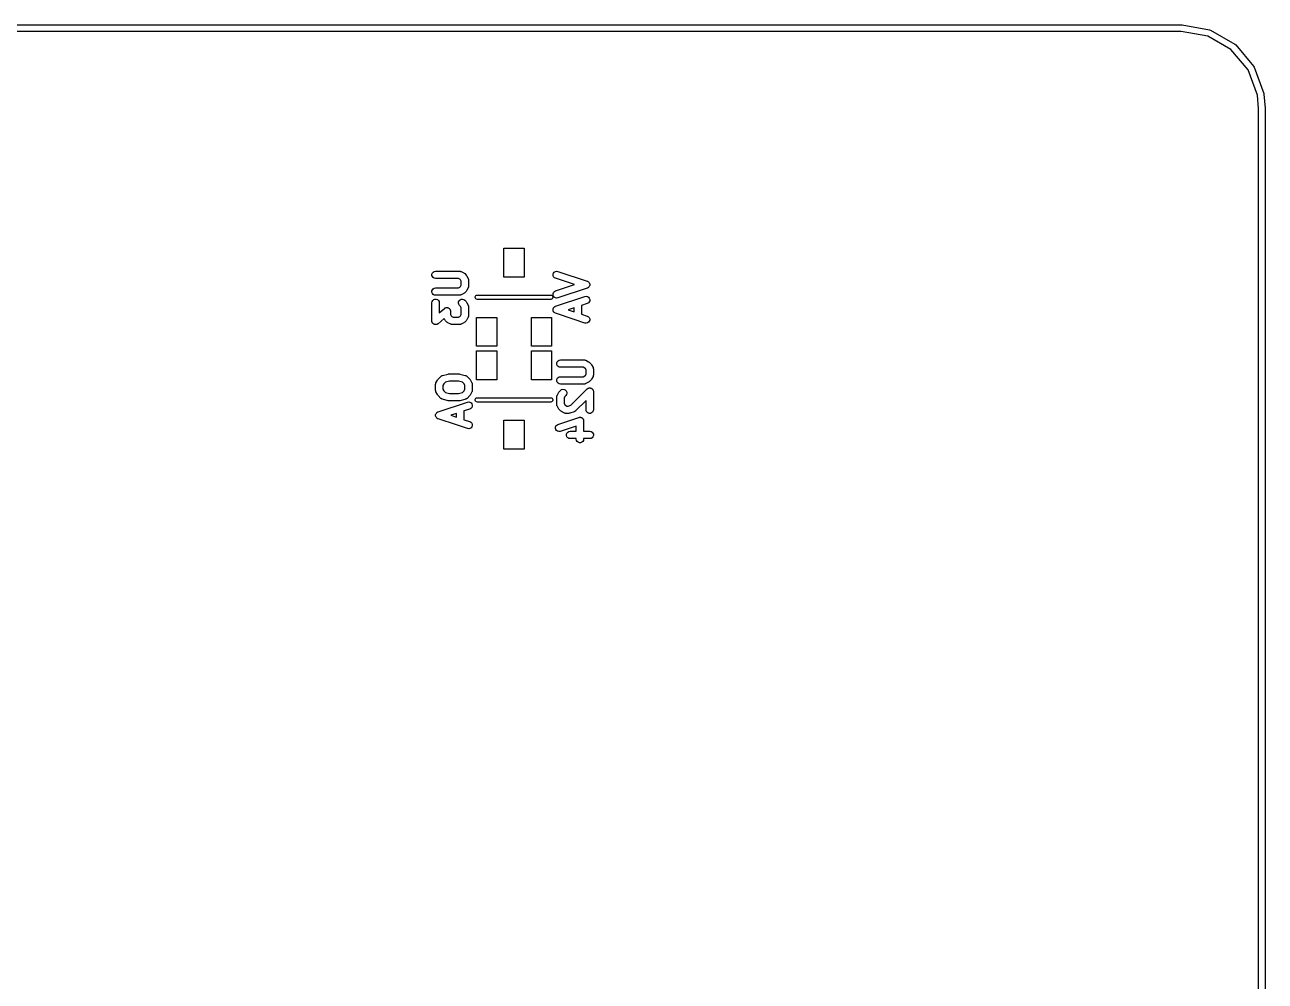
# Model space of a CAD drawing. Extents: x 51 to 137, y -158 to -25.
# Drawn here: x 93.6 to 136.51, y -58.38 to -25.29 of the extents above; entities that cross this region are included whole.
import ezdxf

# ---------------------------------------------------------------- set-up
doc = ezdxf.new("R2010")
doc.units = 0
doc.header["$MEASUREMENT"] = 0
doc.layers.add('BLACK', color=7, linetype='CONTINUOUS')

msp = doc.modelspace()

# ---------------------------------------------------------------- linework, layer by layer
at = {"layer": 'Black'}
for p, q in [((53.5813, -25.2857), (133.619, -25.2857)), ((133.619, -25.2857), (133.629, -25.2874)), ((133.629, -25.2874), (133.639, -25.2874)), ((133.639, -25.2874), (134.59, -25.4552)), ((133.609, -25.5143), (53.5863, -25.5143)), ((134.531, -25.6768), (133.609, -25.5143)), ((135.332, -26.1396), (134.531, -25.6768)), ((134.59, -25.4552), (134.59, -25.4552)), ((134.59, -25.4552), (134.628, -25.4687)), ((134.628, -25.4687), (135.464, -25.9517)), ((135.927, -26.8487), (135.332, -26.1396)), ((135.464, -25.9517), (135.495, -25.9772)), ((135.495, -25.9772), (136.115, -26.7172)), ((136.246, -27.7233), (135.927, -26.8487)), ((136.115, -26.7172), (136.135, -26.7516)), ((136.135, -26.7516), (136.466, -27.6592)), ((136.286, -28.1863), (136.246, -27.7233)), ((136.466, -27.6592), (136.468, -27.6739)), ((136.468, -27.6739), (136.472, -27.6884)), ((136.472, -27.6884), (136.514, -28.1713)), ((136.286, -119.911), (136.286, -28.1863)), ((136.514, -28.1713), (136.514, -28.1763)), ((136.514, -28.1763), (136.515, -28.1813)), ((136.515, -28.1813), (136.515, -119.921)), ((110.177, -34.0131), (110.177, -33.0123)), ((110.177, -33.0123), (110.879, -33.0123)), ((110.879, -33.0123), (110.879, -34.0131)), ((107.688, -33.9155), (107.703, -33.874)), ((107.703, -33.874), (107.731, -33.8402)), ((107.731, -33.8402), (107.769, -33.8182)), ((107.769, -33.8182), (107.813, -33.8105)), ((107.813, -33.8105), (108.635, -33.8105)), ((108.635, -33.8105), (108.642, -33.8118)), ((108.642, -33.8118), (108.65, -33.8113)), ((108.65, -33.8113), (108.664, -33.8156)), ((108.664, -33.8156), (108.679, -33.8182)), ((108.679, -33.8182), (108.685, -33.8218)), ((108.685, -33.8218), (108.692, -33.8239)), ((108.692, -33.8239), (108.789, -33.8723)), ((108.789, -33.8723), (108.805, -33.8844)), ((108.805, -33.8844), (108.822, -33.8961)), ((108.822, -33.8961), (108.87, -33.9445)), ((111.878, -33.9189), (111.892, -33.877)), ((111.892, -33.877), (111.919, -33.8425)), ((111.919, -33.8425), (111.957, -33.8194)), ((111.957, -33.8194), (112, -33.8106)), ((112, -33.8106), (112.044, -33.817)), ((112.044, -33.817), (113.06, -34.1557)), ((107.688, -33.9596), (107.688, -33.9155)), ((107.703, -34.001), (107.688, -33.9596)), ((107.731, -34.0348), (107.703, -34.001)), ((107.769, -34.0568), (107.731, -34.0348)), ((107.813, -34.0645), (107.769, -34.0568)), ((108.605, -34.0645), (107.813, -34.0645)), ((108.657, -34.0903), (108.605, -34.0645)), ((108.676, -34.1095), (108.657, -34.0903)), ((108.702, -34.161), (108.676, -34.1095)), ((108.676, -34.3461), (108.702, -34.2946)), ((108.702, -34.2946), (108.702, -34.161)), ((108.87, -33.9445), (108.882, -33.9611)), ((108.882, -33.9611), (108.894, -33.9775)), ((108.894, -33.9775), (108.942, -34.0742)), ((108.942, -34.0742), (108.944, -34.0812)), ((108.944, -34.0812), (108.948, -34.0876)), ((108.948, -34.0876), (108.951, -34.1022)), ((108.951, -34.1022), (108.955, -34.1165)), ((108.955, -34.1165), (108.954, -34.1238)), ((108.954, -34.1238), (108.956, -34.131)), ((108.956, -34.3246), (108.954, -34.3318)), ((108.956, -34.131), (108.956, -34.3246)), ((110.879, -34.0131), (110.177, -34.0131)), ((111.879, -33.963), (111.878, -33.9189)), ((111.895, -34.004), (111.879, -33.963)), ((111.925, -34.037), (111.895, -34.004)), ((111.963, -34.058), (111.925, -34.037)), ((112.618, -34.2762), (111.963, -34.058)), ((111.963, -34.4944), (112.618, -34.2762)), ((113.06, -34.1557), (113.063, -34.1574)), ((113.063, -34.1574), (113.066, -34.1581)), ((113.066, -34.1581), (113.082, -34.1678)), ((113.082, -34.1678), (113.099, -34.1767)), ((113.099, -34.1767), (113.101, -34.1793)), ((113.101, -34.1793), (113.104, -34.1811)), ((113.104, -34.1811), (113.115, -34.1957)), ((113.115, -34.1957), (113.128, -34.2097)), ((113.128, -34.2097), (113.129, -34.213)), ((113.129, -34.213), (113.131, -34.2157)), ((113.131, -34.2157), (113.137, -34.2334)), ((113.137, -34.319), (113.131, -34.3366)), ((113.137, -34.2334), (113.144, -34.2507)), ((113.144, -34.3016), (113.137, -34.319)), ((113.144, -34.2507), (113.144, -34.2542)), ((113.144, -34.2542), (113.145, -34.2575)), ((113.145, -34.2948), (113.144, -34.2981)), ((113.144, -34.2981), (113.144, -34.3016)), ((113.145, -34.2575), (113.145, -34.2762)), ((113.145, -34.2762), (113.145, -34.2948)), ((107.688, -34.496), (107.703, -34.4546)), ((107.688, -34.5401), (107.688, -34.496)), ((107.703, -34.5816), (107.688, -34.5401)), ((107.703, -34.4546), (107.731, -34.4208)), ((107.731, -34.6154), (107.703, -34.5816)), ((107.731, -34.4208), (107.769, -34.3987)), ((107.769, -34.6374), (107.731, -34.6154)), ((107.769, -34.3987), (107.813, -34.3911)), ((107.813, -34.6451), (107.769, -34.6374)), ((107.813, -34.3911), (108.605, -34.3911)), ((108.635, -34.6451), (107.813, -34.6451)), ((108.605, -34.3911), (108.657, -34.3653)), ((108.642, -34.6438), (108.635, -34.6451)), ((108.65, -34.6442), (108.642, -34.6438)), ((108.664, -34.64), (108.65, -34.6442)), ((108.657, -34.3653), (108.676, -34.3461)), ((108.679, -34.6374), (108.664, -34.64)), ((108.685, -34.6338), (108.679, -34.6374)), ((108.692, -34.6317), (108.685, -34.6338)), ((108.789, -34.5833), (108.692, -34.6317)), ((108.805, -34.5712), (108.789, -34.5833)), ((108.822, -34.5595), (108.805, -34.5712)), ((108.87, -34.5111), (108.822, -34.5595)), ((108.882, -34.4944), (108.87, -34.5111)), ((108.894, -34.4781), (108.882, -34.4944)), ((108.942, -34.3813), (108.894, -34.4781)), ((108.944, -34.3743), (108.942, -34.3813)), ((108.948, -34.368), (108.944, -34.3743)), ((108.951, -34.3533), (108.948, -34.368)), ((108.955, -34.3391), (108.951, -34.3533)), ((108.954, -34.3318), (108.955, -34.3391)), ((109.184, -34.6986), (109.193, -34.6741)), ((109.184, -34.7246), (109.184, -34.6986)), ((109.193, -34.7491), (109.184, -34.7246)), ((109.193, -34.6741), (109.21, -34.6541)), ((109.21, -34.7691), (109.193, -34.7491)), ((109.21, -34.6541), (109.232, -34.6411)), ((109.232, -34.6411), (109.258, -34.6366)), ((109.258, -34.6366), (111.798, -34.6366)), ((111.798, -34.6366), (111.824, -34.6411)), ((111.824, -34.6411), (111.846, -34.6541)), ((111.846, -34.6541), (111.863, -34.6741)), ((111.863, -34.7491), (111.846, -34.7691)), ((111.863, -34.6741), (111.872, -34.6986)), ((111.872, -34.7246), (111.863, -34.7491)), ((111.872, -34.6986), (111.872, -34.7246)), ((111.878, -34.6335), (111.879, -34.5894)), ((111.892, -34.6753), (111.878, -34.6335)), ((111.879, -34.5894), (111.895, -34.5484)), ((111.919, -34.7099), (111.892, -34.6753)), ((111.895, -34.5484), (111.925, -34.5154)), ((111.957, -34.7329), (111.919, -34.7099)), ((111.925, -34.5154), (111.963, -34.4944)), ((112, -34.7418), (111.957, -34.7329)), ((111.963, -35.0265), (112.979, -34.6879)), ((112.044, -34.7353), (112, -34.7418)), ((113.06, -34.3967), (112.044, -34.7353)), ((112.979, -34.6879), (113.023, -34.6814)), ((113.023, -34.6814), (113.066, -34.6903)), ((113.063, -34.395), (113.06, -34.3967)), ((113.066, -34.3943), (113.063, -34.395)), ((113.082, -34.3845), (113.066, -34.3943)), ((113.066, -34.6903), (113.104, -34.7133)), ((113.099, -34.3757), (113.082, -34.3845)), ((113.101, -34.373), (113.099, -34.3757)), ((113.104, -34.3712), (113.101, -34.373)), ((113.115, -34.3566), (113.104, -34.3712)), ((113.104, -34.7133), (113.131, -34.7479)), ((113.128, -34.3427), (113.115, -34.3566)), ((113.129, -34.3394), (113.128, -34.3427)), ((113.131, -34.3366), (113.129, -34.3394)), ((113.131, -34.7479), (113.145, -34.7897)), ((107.686, -34.9051), (107.693, -34.8617)), ((107.686, -35.5341), (107.686, -34.9051)), ((107.693, -34.8617), (107.715, -34.8235)), ((107.715, -34.8235), (107.749, -34.7951)), ((107.749, -34.7951), (107.791, -34.7801)), ((107.791, -34.7801), (107.835, -34.7801)), ((107.835, -34.7801), (107.876, -34.7951)), ((107.876, -34.7951), (107.91, -34.8235)), ((107.91, -34.8235), (107.932, -34.8617)), ((107.932, -34.8617), (107.94, -34.9051)), ((107.94, -34.9051), (107.94, -35.2542)), ((107.94, -35.2542), (108.116, -35.0998)), ((108.116, -35.0998), (108.127, -35.0934)), ((108.127, -35.0934), (108.136, -35.0854)), ((108.136, -35.0854), (108.145, -35.0821)), ((108.145, -35.0821), (108.154, -35.077)), ((108.154, -35.077), (108.166, -35.0746)), ((108.166, -35.0746), (108.178, -35.0703)), ((108.178, -35.0703), (108.187, -35.0703)), ((108.187, -35.0703), (108.197, -35.0684)), ((108.197, -35.0684), (108.209, -35.0703)), ((108.209, -35.0703), (108.222, -35.0703)), ((108.222, -35.0703), (108.231, -35.0737)), ((108.231, -35.0737), (108.241, -35.0752)), ((108.241, -35.0752), (108.251, -35.0812)), ((108.251, -35.0812), (108.263, -35.0854)), ((108.263, -35.0854), (108.271, -35.0917)), ((108.271, -35.0917), (108.279, -35.0965)), ((108.279, -35.0965), (108.287, -35.1058)), ((108.287, -35.1058), (108.297, -35.1138)), ((108.297, -35.1138), (108.302, -35.1223)), ((108.302, -35.1223), (108.308, -35.1296)), ((108.308, -35.1296), (108.313, -35.1412)), ((108.313, -35.1412), (108.319, -35.152)), ((108.319, -35.152), (108.321, -35.1616)), ((108.321, -35.1616), (108.324, -35.1708)), ((108.324, -35.1708), (108.325, -35.1832)), ((108.325, -35.1832), (108.327, -35.1954)), ((108.605, -34.9162), (108.609, -34.8723)), ((108.617, -34.9588), (108.605, -34.9162)), ((108.609, -34.8723), (108.628, -34.8323)), ((108.642, -34.9949), (108.617, -34.9588)), ((108.628, -34.8323), (108.659, -34.8011)), ((108.676, -35.0287), (108.642, -34.9949)), ((108.659, -34.8011), (108.699, -34.7825)), ((108.702, -35.0802), (108.676, -35.0287)), ((108.699, -34.7825), (108.743, -34.7786)), ((108.702, -35.3106), (108.702, -35.0802)), ((108.743, -34.7786), (108.786, -34.79)), ((108.786, -34.79), (108.822, -34.8153)), ((108.822, -34.8153), (108.87, -34.8637)), ((108.87, -34.8637), (108.882, -34.8804)), ((108.882, -34.8804), (108.894, -34.8967)), ((108.894, -34.8967), (108.942, -34.9935)), ((108.942, -34.9935), (108.944, -35.0005)), ((108.944, -35.0005), (108.948, -35.0068)), ((108.948, -35.0068), (108.951, -35.0215)), ((108.951, -35.0215), (108.955, -35.0357)), ((108.955, -35.0357), (108.954, -35.0431)), ((108.954, -35.0431), (108.956, -35.0503)), ((108.956, -35.0503), (108.956, -35.3406)), ((109.232, -34.7821), (109.21, -34.7691)), ((109.258, -34.7866), (109.232, -34.7821)), ((111.798, -34.7866), (109.258, -34.7866)), ((111.824, -34.7821), (111.798, -34.7866)), ((111.846, -34.7691), (111.824, -34.7821)), ((111.878, -35.1284), (111.879, -35.1251)), ((111.879, -35.147), (111.878, -35.1284)), ((111.878, -35.1657), (111.879, -35.147)), ((111.879, -35.169), (111.878, -35.1657)), ((111.879, -35.1216), (111.886, -35.1042)), ((111.879, -35.1251), (111.879, -35.1216)), ((111.879, -35.1725), (111.879, -35.169)), ((111.886, -35.1898), (111.879, -35.1725)), ((111.886, -35.1042), (111.892, -35.0866)), ((111.892, -35.2075), (111.886, -35.1898)), ((111.892, -35.0866), (111.894, -35.0838)), ((111.894, -35.0838), (111.895, -35.0805)), ((111.895, -35.0805), (111.908, -35.0666)), ((111.908, -35.0666), (111.919, -35.052)), ((111.919, -35.052), (111.922, -35.0502)), ((111.922, -35.0502), (111.925, -35.0475)), ((111.925, -35.0475), (111.941, -35.0387)), ((111.941, -35.0387), (111.957, -35.0289)), ((111.957, -35.0289), (111.96, -35.0282)), ((111.96, -35.0282), (111.963, -35.0265)), ((112.602, -35.0813), (112.405, -35.147)), ((112.405, -35.147), (112.602, -35.2127)), ((112.602, -35.2127), (112.602, -35.0813)), ((113.06, -34.9288), (112.856, -34.9967)), ((112.856, -34.9967), (112.856, -35.2974)), ((113.099, -34.9078), (113.06, -34.9288)), ((113.128, -34.8748), (113.099, -34.9078)), ((113.144, -34.8338), (113.128, -34.8748)), ((113.145, -34.7897), (113.144, -34.8338)), ((107.688, -35.5463), (107.686, -35.5341)), ((107.688, -35.5587), (107.688, -35.5463)), ((107.692, -35.5679), (107.688, -35.5587)), ((107.693, -35.5775), (107.692, -35.5679)), ((107.699, -35.5883), (107.693, -35.5775)), ((107.704, -35.5998), (107.699, -35.5883)), ((107.71, -35.6072), (107.704, -35.5998)), ((107.715, -35.6157), (107.71, -35.6072)), ((107.725, -35.6237), (107.715, -35.6157)), ((108.109, -35.4434), (107.896, -35.6297)), ((108.134, -35.4941), (108.109, -35.4434)), ((108.147, -35.5104), (108.134, -35.4941)), ((108.158, -35.5271), (108.147, -35.5104)), ((108.207, -35.5755), (108.158, -35.5271)), ((108.223, -35.5872), (108.207, -35.5755)), ((108.24, -35.5993), (108.223, -35.5872)), ((108.336, -35.6477), (108.24, -35.5993)), ((108.327, -35.1954), (108.327, -35.3106)), ((108.327, -35.3106), (108.352, -35.3621)), ((108.352, -35.3621), (108.372, -35.3813)), ((108.372, -35.3813), (108.423, -35.4071)), ((108.423, -35.4071), (108.605, -35.4071)), ((108.605, -35.4071), (108.657, -35.3813)), ((108.657, -35.3813), (108.676, -35.3621)), ((108.676, -35.3621), (108.702, -35.3106)), ((108.789, -35.5993), (108.692, -35.6477)), ((108.805, -35.5872), (108.789, -35.5993)), ((108.822, -35.5755), (108.805, -35.5872)), ((108.87, -35.5271), (108.822, -35.5755)), ((108.882, -35.5104), (108.87, -35.5271)), ((108.894, -35.4941), (108.882, -35.5104)), ((108.942, -35.3973), (108.894, -35.4941)), ((108.944, -35.3903), (108.942, -35.3973)), ((108.948, -35.384), (108.944, -35.3903)), ((108.951, -35.3693), (108.948, -35.384)), ((108.955, -35.3551), (108.951, -35.3693)), ((108.956, -35.3406), (108.954, -35.3478)), ((108.954, -35.3478), (108.955, -35.3551)), ((109.228, -36.4109), (109.228, -35.4101)), ((109.228, -35.4101), (109.929, -35.4101)), ((109.929, -35.4101), (109.929, -36.4109)), ((111.127, -36.4109), (111.127, -35.4101)), ((111.127, -35.4101), (111.828, -35.4101)), ((111.828, -35.4101), (111.828, -36.4109)), ((111.894, -35.2102), (111.892, -35.2075)), ((111.895, -35.2135), (111.894, -35.2102)), ((111.908, -35.2275), (111.895, -35.2135)), ((111.919, -35.2421), (111.908, -35.2275)), ((111.922, -35.2439), (111.919, -35.2421)), ((111.925, -35.2465), (111.922, -35.2439)), ((111.941, -35.2554), (111.925, -35.2465)), ((111.957, -35.2651), (111.941, -35.2554)), ((111.96, -35.2658), (111.957, -35.2651)), ((111.963, -35.2675), (111.96, -35.2658)), ((112.602, -35.4805), (111.963, -35.2675)), ((112.979, -35.6062), (112.602, -35.4805)), ((112.856, -35.2974), (113.06, -35.3652)), ((113.023, -35.6126), (112.979, -35.6062)), ((113.066, -35.6038), (113.023, -35.6126)), ((113.06, -35.3652), (113.099, -35.3862)), ((113.104, -35.5807), (113.066, -35.6038)), ((113.099, -35.3862), (113.128, -35.4192)), ((113.131, -35.5462), (113.104, -35.5807)), ((113.128, -35.4192), (113.144, -35.4602)), ((113.145, -35.5043), (113.131, -35.5462)), ((113.144, -35.4602), (113.145, -35.5043)), ((107.733, -35.633), (107.725, -35.6237)), ((107.742, -35.6378), (107.733, -35.633)), ((107.749, -35.6441), (107.742, -35.6378)), ((107.761, -35.6483), (107.749, -35.6441)), ((107.772, -35.6543), (107.761, -35.6483)), ((107.781, -35.6558), (107.772, -35.6543)), ((107.791, -35.6591), (107.781, -35.6558)), ((107.803, -35.6591), (107.791, -35.6591)), ((107.815, -35.661), (107.803, -35.6591)), ((107.825, -35.6591), (107.815, -35.661)), ((107.835, -35.6591), (107.825, -35.6591)), ((107.846, -35.6549), (107.835, -35.6591)), ((107.859, -35.6525), (107.846, -35.6549)), ((107.867, -35.6474), (107.859, -35.6525)), ((107.876, -35.6441), (107.867, -35.6474)), ((107.886, -35.6361), (107.876, -35.6441)), ((107.896, -35.6297), (107.886, -35.6361)), ((108.343, -35.6498), (108.336, -35.6477)), ((108.35, -35.6534), (108.343, -35.6498)), ((108.364, -35.656), (108.35, -35.6534)), ((108.379, -35.6602), (108.364, -35.656)), ((108.386, -35.6598), (108.379, -35.6602)), ((108.393, -35.6611), (108.386, -35.6598)), ((108.635, -35.6611), (108.393, -35.6611)), ((108.642, -35.6598), (108.635, -35.6611)), ((108.65, -35.6602), (108.642, -35.6598)), ((108.664, -35.656), (108.65, -35.6602)), ((108.679, -35.6534), (108.664, -35.656)), ((108.685, -35.6498), (108.679, -35.6534)), ((108.692, -35.6477), (108.685, -35.6498)), ((109.929, -36.4109), (109.228, -36.4109)), ((111.828, -36.4109), (111.127, -36.4109)), ((109.228, -37.5691), (109.228, -36.5683)), ((109.228, -36.5683), (109.929, -36.5683)), ((109.929, -36.5683), (109.929, -37.5691)), ((111.127, -37.5691), (111.127, -36.5683)), ((111.127, -36.5683), (111.828, -36.5683)), ((111.828, -36.5683), (111.828, -37.5691)), ((112.049, -36.9124), (112.087, -36.8904)), ((112.087, -36.8904), (112.131, -36.8827)), ((112.131, -36.8827), (112.953, -36.8827)), ((112.953, -36.8827), (112.96, -36.884)), ((112.96, -36.884), (112.968, -36.8835)), ((112.968, -36.8835), (112.982, -36.8878)), ((112.982, -36.8878), (112.997, -36.8904)), ((112.997, -36.8904), (113.003, -36.894)), ((113.003, -36.894), (113.01, -36.8961)), ((113.01, -36.8961), (113.107, -36.9445)), ((112.006, -36.9876), (112.021, -36.9462)), ((112.006, -37.0317), (112.006, -36.9876)), ((112.021, -37.0732), (112.006, -37.0317)), ((112.021, -36.9462), (112.049, -36.9124)), ((112.049, -37.107), (112.021, -37.0732)), ((112.087, -37.129), (112.049, -37.107)), ((112.131, -37.1367), (112.087, -37.129)), ((112.923, -37.1367), (112.131, -37.1367)), ((112.975, -37.1625), (112.923, -37.1367)), ((112.994, -37.1817), (112.975, -37.1625)), ((113.02, -37.2332), (112.994, -37.1817)), ((113.02, -37.3668), (113.02, -37.2332)), ((113.107, -36.9445), (113.123, -36.9566)), ((113.123, -36.9566), (113.14, -36.9683)), ((113.14, -36.9683), (113.188, -37.0167)), ((113.188, -37.0167), (113.2, -37.0333)), ((113.2, -37.0333), (113.212, -37.0497)), ((113.212, -37.0497), (113.26, -37.1464)), ((113.26, -37.1464), (113.262, -37.1534)), ((113.262, -37.1534), (113.266, -37.1598)), ((113.266, -37.1598), (113.269, -37.1744)), ((113.269, -37.1744), (113.273, -37.1887)), ((113.273, -37.1887), (113.272, -37.196)), ((113.272, -37.196), (113.274, -37.2032)), ((113.274, -37.2032), (113.274, -37.3967)), ((107.813, -37.7209), (107.818, -37.7066)), ((107.814, -37.7282), (107.813, -37.7209)), ((107.813, -37.7354), (107.814, -37.7282)), ((107.813, -37.9289), (107.813, -37.7354)), ((107.818, -37.7066), (107.82, -37.692)), ((107.82, -37.692), (107.824, -37.6856)), ((107.824, -37.6856), (107.826, -37.6786)), ((107.826, -37.6786), (107.874, -37.5819)), ((107.874, -37.5819), (107.887, -37.5655)), ((107.887, -37.5655), (107.898, -37.5488)), ((107.898, -37.5488), (107.995, -37.4521)), ((107.995, -37.4521), (108.005, -37.4451)), ((108.005, -37.4451), (108.014, -37.4366)), ((108.014, -37.4366), (108.023, -37.4325)), ((108.023, -37.4325), (108.031, -37.4268)), ((108.031, -37.4268), (108.043, -37.4236)), ((108.043, -37.4236), (108.054, -37.4187)), ((108.054, -37.4187), (108.247, -37.3703)), ((108.092, -37.7139), (108.067, -37.7654)), ((108.15, -37.6566), (108.092, -37.7139)), ((108.294, -37.6205), (108.15, -37.6566)), ((108.247, -37.3703), (108.263, -37.3692)), ((108.263, -37.3692), (108.278, -37.3665)), ((108.278, -37.3665), (108.617, -37.3665)), ((108.601, -37.6205), (108.294, -37.6205)), ((108.746, -37.6566), (108.601, -37.6205)), ((108.617, -37.3665), (108.632, -37.3692)), ((108.632, -37.3692), (108.648, -37.3703)), ((108.648, -37.3703), (108.841, -37.4187)), ((108.803, -37.7139), (108.746, -37.6566)), ((108.829, -37.7654), (108.803, -37.7139)), ((108.841, -37.4187), (108.852, -37.4236)), ((108.852, -37.4236), (108.864, -37.4268)), ((108.864, -37.4268), (108.872, -37.4325)), ((108.872, -37.4325), (108.882, -37.4366)), ((108.882, -37.4366), (108.89, -37.4451)), ((108.89, -37.4451), (108.9, -37.4521)), ((108.9, -37.4521), (108.997, -37.5488)), ((108.997, -37.5488), (109.009, -37.5655)), ((109.009, -37.5655), (109.021, -37.5819)), ((109.021, -37.5819), (109.069, -37.6786)), ((109.069, -37.6786), (109.071, -37.6856)), ((109.071, -37.6856), (109.075, -37.692)), ((109.075, -37.692), (109.078, -37.7066)), ((109.078, -37.7066), (109.082, -37.7209)), ((109.082, -37.7209), (109.081, -37.7282)), ((109.081, -37.7282), (109.083, -37.7354)), ((109.083, -37.7354), (109.083, -37.9289)), ((109.929, -37.5691), (109.228, -37.5691)), ((111.828, -37.5691), (111.127, -37.5691)), ((112.006, -37.5682), (112.021, -37.5268)), ((112.006, -37.6123), (112.006, -37.5682)), ((112.021, -37.6538), (112.006, -37.6123)), ((112.021, -37.5268), (112.049, -37.493)), ((112.049, -37.6876), (112.021, -37.6538)), ((112.049, -37.493), (112.087, -37.4709)), ((112.087, -37.7096), (112.049, -37.6876)), ((112.087, -37.4709), (112.131, -37.4633)), ((112.131, -37.7173), (112.087, -37.7096)), ((112.131, -37.4633), (112.923, -37.4633)), ((112.953, -37.7173), (112.131, -37.7173)), ((112.923, -37.4633), (112.975, -37.4375)), ((112.96, -37.716), (112.953, -37.7173)), ((112.968, -37.7164), (112.96, -37.716)), ((112.982, -37.7122), (112.968, -37.7164)), ((112.975, -37.4375), (112.994, -37.4183)), ((112.997, -37.7096), (112.982, -37.7122)), ((112.994, -37.4183), (113.02, -37.3668)), ((113.003, -37.7059), (112.997, -37.7096)), ((113.01, -37.7039), (113.003, -37.7059)), ((113.107, -37.6555), (113.01, -37.7039)), ((113.123, -37.6434), (113.107, -37.6555)), ((113.14, -37.6317), (113.123, -37.6434)), ((113.188, -37.5833), (113.14, -37.6317)), ((113.2, -37.5666), (113.188, -37.5833)), ((113.212, -37.5503), (113.2, -37.5666)), ((113.26, -37.4535), (113.212, -37.5503)), ((113.262, -37.4465), (113.26, -37.4535)), ((113.266, -37.4402), (113.262, -37.4465)), ((113.269, -37.4255), (113.266, -37.4402)), ((113.273, -37.4113), (113.269, -37.4255)), ((113.274, -37.3967), (113.272, -37.404)), ((113.272, -37.404), (113.273, -37.4113)), ((107.814, -37.9361), (107.813, -37.9289)), ((107.813, -37.9435), (107.814, -37.9361)), ((107.818, -37.9577), (107.813, -37.9435)), ((107.82, -37.9724), (107.818, -37.9577)), ((107.824, -37.9787), (107.82, -37.9724)), ((107.826, -37.9857), (107.824, -37.9787)), ((107.874, -38.0825), (107.826, -37.9857)), ((107.887, -38.0988), (107.874, -38.0825)), ((107.898, -38.1155), (107.887, -38.0988)), ((107.995, -38.2123), (107.898, -38.1155)), ((108.067, -37.7654), (108.067, -37.899)), ((108.067, -37.899), (108.092, -37.9505)), ((108.092, -37.9505), (108.15, -38.0078)), ((108.15, -38.0078), (108.294, -38.0438)), ((108.294, -38.0438), (108.601, -38.0438)), ((108.601, -38.0438), (108.746, -38.0078)), ((108.746, -38.0078), (108.803, -37.9505)), ((108.803, -37.9505), (108.829, -37.899)), ((108.829, -37.899), (108.829, -37.7654)), ((108.997, -38.1155), (108.9, -38.2123)), ((109.009, -38.0988), (108.997, -38.1155)), ((109.021, -38.0825), (109.009, -38.0988)), ((109.069, -37.9857), (109.021, -38.0825)), ((109.071, -37.9787), (109.069, -37.9857)), ((109.075, -37.9724), (109.071, -37.9787)), ((109.078, -37.9577), (109.075, -37.9724)), ((109.082, -37.9435), (109.078, -37.9577)), ((109.083, -37.9289), (109.081, -37.9361)), ((109.081, -37.9361), (109.082, -37.9435)), ((109.232, -38.1971), (109.258, -38.1926)), ((109.258, -38.1926), (111.798, -38.1926)), ((111.798, -38.1926), (111.824, -38.1971)), ((112.004, -38.1563), (112.009, -38.1421)), ((112.005, -38.1636), (112.004, -38.1563)), ((112.004, -38.1708), (112.005, -38.1636)), ((112.004, -38.4127), (112.004, -38.1708)), ((112.009, -38.1421), (112.011, -38.1274)), ((112.011, -38.1274), (112.015, -38.1211)), ((112.015, -38.1211), (112.017, -38.114)), ((112.017, -38.114), (112.065, -38.0173)), ((112.065, -38.0173), (112.078, -38.001)), ((112.078, -38.001), (112.089, -37.9843)), ((112.089, -37.9843), (112.138, -37.9359)), ((112.138, -37.9359), (112.174, -37.9106)), ((112.174, -37.9106), (112.216, -37.8992)), ((112.216, -37.8992), (112.26, -37.903)), ((112.283, -38.1493), (112.258, -38.2008)), ((112.26, -37.903), (112.3, -37.9217)), ((112.317, -38.1155), (112.283, -38.1493)), ((112.3, -37.9217), (112.331, -37.9529)), ((112.342, -38.0794), (112.317, -38.1155)), ((112.331, -37.9529), (112.35, -37.9928)), ((112.354, -38.0368), (112.342, -38.0794)), ((112.35, -37.9928), (112.354, -38.0368)), ((112.497, -38.4469), (113.057, -37.8875)), ((113.057, -37.8875), (113.07, -37.878)), ((113.07, -37.878), (113.083, -37.8673)), ((113.083, -37.8673), (113.088, -37.8654)), ((113.088, -37.8654), (113.093, -37.8622)), ((113.093, -37.8622), (113.109, -37.8579)), ((113.109, -37.8579), (113.125, -37.8522)), ((113.125, -37.8522), (113.13, -37.8522)), ((113.13, -37.8522), (113.136, -37.8508)), ((113.136, -37.8508), (113.152, -37.8522)), ((113.152, -37.8522), (113.169, -37.8522)), ((113.169, -37.8522), (113.174, -37.8542)), ((113.174, -37.8542), (113.179, -37.8546)), ((113.179, -37.8546), (113.195, -37.8617)), ((113.195, -37.8617), (113.21, -37.8673)), ((113.21, -37.8673), (113.214, -37.8709)), ((113.214, -37.8709), (113.219, -37.8733)), ((113.219, -37.8733), (113.231, -37.885)), ((113.231, -37.885), (113.244, -37.8957)), ((113.244, -37.8957), (113.247, -37.9005)), ((113.247, -37.9005), (113.251, -37.9045)), ((113.251, -37.9045), (113.258, -37.9195)), ((113.258, -37.9195), (113.266, -37.9339)), ((113.266, -37.9339), (113.267, -37.9394)), ((113.267, -37.9394), (113.269, -37.9444)), ((113.269, -37.9444), (113.271, -37.961)), ((113.271, -37.961), (113.274, -37.9773)), ((113.274, -37.9773), (113.274, -38.6063)), ((107.899, -38.6793), (108.915, -38.3406)), ((108.005, -38.2192), (107.995, -38.2123)), ((108.014, -38.2277), (108.005, -38.2192)), ((108.023, -38.2318), (108.014, -38.2277)), ((108.031, -38.2376), (108.023, -38.2318)), ((108.043, -38.2407), (108.031, -38.2376)), ((108.054, -38.2457), (108.043, -38.2407)), ((108.247, -38.294), (108.054, -38.2457)), ((108.263, -38.2951), (108.247, -38.294)), ((108.278, -38.2978), (108.263, -38.2951)), ((108.617, -38.2978), (108.278, -38.2978)), ((108.632, -38.2951), (108.617, -38.2978)), ((108.648, -38.294), (108.632, -38.2951)), ((108.829, -38.2488), (108.648, -38.294)), ((108.996, -38.5816), (108.792, -38.6494)), ((108.841, -38.2457), (108.829, -38.2488)), ((108.852, -38.2407), (108.841, -38.2457)), ((108.864, -38.2376), (108.852, -38.2407)), ((108.872, -38.2318), (108.864, -38.2376)), ((108.882, -38.2277), (108.872, -38.2318)), ((108.89, -38.2192), (108.882, -38.2277)), ((108.9, -38.2123), (108.89, -38.2192)), ((108.915, -38.3406), (108.959, -38.3342)), ((108.959, -38.3342), (109.002, -38.343)), ((109.035, -38.5606), (108.996, -38.5816)), ((109.002, -38.343), (109.04, -38.3661)), ((109.064, -38.5276), (109.035, -38.5606)), ((109.04, -38.3661), (109.067, -38.4007)), ((109.08, -38.4866), (109.064, -38.5276)), ((109.067, -38.4007), (109.081, -38.4425)), ((109.081, -38.4425), (109.08, -38.4866)), ((109.184, -38.2546), (109.193, -38.2301)), ((109.184, -38.2806), (109.184, -38.2546)), ((109.193, -38.3051), (109.184, -38.2806)), ((109.193, -38.2301), (109.21, -38.2101)), ((109.21, -38.3251), (109.193, -38.3051)), ((109.21, -38.2101), (109.232, -38.1971)), ((109.232, -38.3381), (109.21, -38.3251)), ((109.258, -38.3426), (109.232, -38.3381)), ((111.798, -38.3426), (109.258, -38.3426)), ((111.824, -38.3381), (111.798, -38.3426)), ((111.824, -38.1971), (111.846, -38.2101)), ((111.846, -38.3251), (111.824, -38.3381)), ((111.846, -38.2101), (111.863, -38.2301)), ((111.863, -38.3051), (111.846, -38.3251)), ((111.863, -38.2301), (111.872, -38.2546)), ((111.872, -38.2806), (111.863, -38.3051)), ((111.872, -38.2546), (111.872, -38.2806)), ((112.005, -38.42), (112.004, -38.4127)), ((112.004, -38.4273), (112.005, -38.42)), ((112.009, -38.4415), (112.004, -38.4273)), ((112.011, -38.4562), (112.009, -38.4415)), ((112.015, -38.4625), (112.011, -38.4562)), ((112.017, -38.4695), (112.015, -38.4625)), ((112.065, -38.5663), (112.017, -38.4695)), ((112.078, -38.5826), (112.065, -38.5663)), ((112.089, -38.5993), (112.078, -38.5826)), ((112.138, -38.6477), (112.089, -38.5993)), ((112.258, -38.2008), (112.258, -38.3828)), ((112.258, -38.3828), (112.283, -38.4343)), ((112.283, -38.4343), (112.303, -38.4535)), ((112.303, -38.4535), (112.354, -38.4793)), ((112.354, -38.4793), (112.4, -38.4793)), ((112.4, -38.4793), (112.497, -38.4469)), ((113.02, -38.2839), (112.656, -38.6477)), ((113.02, -38.6063), (113.02, -38.2839)), ((113.027, -38.6497), (113.02, -38.6063)), ((113.274, -38.6063), (113.266, -38.6497)), ((107.814, -38.7812), (107.815, -38.7778)), ((107.815, -38.7998), (107.814, -38.7812)), ((107.814, -38.8184), (107.815, -38.7998)), ((107.815, -38.8218), (107.814, -38.8184)), ((107.815, -38.7743), (107.822, -38.757)), ((107.815, -38.7778), (107.815, -38.7743)), ((107.815, -38.8253), (107.815, -38.8218)), ((107.822, -38.8426), (107.815, -38.8253)), ((107.822, -38.757), (107.828, -38.7393)), ((107.828, -38.8603), (107.822, -38.8426)), ((107.828, -38.7393), (107.83, -38.7366)), ((107.83, -38.863), (107.828, -38.8603)), ((107.83, -38.7366), (107.831, -38.7333)), ((107.831, -38.8663), (107.83, -38.863)), ((107.831, -38.7333), (107.844, -38.7194)), ((107.844, -38.8802), (107.831, -38.8663)), ((107.844, -38.7194), (107.855, -38.7048)), ((107.855, -38.8948), (107.844, -38.8802)), ((107.855, -38.7048), (107.858, -38.7029)), ((107.858, -38.8966), (107.855, -38.8948)), ((107.858, -38.7029), (107.861, -38.7003)), ((107.861, -38.8993), (107.858, -38.8966)), ((107.861, -38.7003), (107.877, -38.6914)), ((107.877, -38.9081), (107.861, -38.8993)), ((107.877, -38.6914), (107.893, -38.6817)), ((107.893, -38.9179), (107.877, -38.9081)), ((107.893, -38.6817), (107.896, -38.681)), ((107.896, -38.9186), (107.893, -38.9179)), ((107.896, -38.681), (107.899, -38.6793)), ((107.899, -38.9203), (107.896, -38.9186)), ((108.538, -39.1332), (107.899, -38.9203)), ((108.538, -38.7341), (108.341, -38.7998)), ((108.341, -38.7998), (108.538, -38.8655)), ((108.538, -38.8655), (108.538, -38.7341)), ((108.792, -38.6494), (108.792, -38.9502)), ((108.792, -38.9502), (108.996, -39.018)), ((108.996, -39.018), (109.035, -39.039)), ((109.035, -39.039), (109.064, -39.072)), ((110.177, -39.9669), (110.177, -38.9661)), ((110.177, -38.9661), (110.879, -38.9661)), ((110.879, -38.9661), (110.879, -39.9669)), ((112.042, -39.1147), (112.768, -38.8728)), ((112.154, -38.6594), (112.138, -38.6477)), ((112.171, -38.6715), (112.154, -38.6594)), ((112.267, -38.7199), (112.171, -38.6715)), ((112.274, -38.7219), (112.267, -38.7199)), ((112.281, -38.7256), (112.274, -38.7219)), ((112.295, -38.7282), (112.281, -38.7256)), ((112.31, -38.7324), (112.295, -38.7282)), ((112.317, -38.732), (112.31, -38.7324)), ((112.324, -38.7333), (112.317, -38.732)), ((112.421, -38.7333), (112.324, -38.7333)), ((112.441, -38.7297), (112.421, -38.7333)), ((112.461, -38.7267), (112.441, -38.7297)), ((112.606, -38.6784), (112.461, -38.7267)), ((112.613, -38.6749), (112.606, -38.6784)), ((112.62, -38.673), (112.613, -38.6749)), ((112.632, -38.6645), (112.62, -38.673)), ((112.645, -38.6574), (112.632, -38.6645)), ((112.65, -38.6519), (112.645, -38.6574)), ((112.656, -38.6477), (112.65, -38.6519)), ((112.768, -38.8728), (112.777, -38.8715)), ((112.777, -38.8715), (112.786, -38.8682)), ((112.786, -38.8682), (112.799, -38.8682)), ((112.799, -38.8682), (112.811, -38.8664)), ((112.811, -38.8664), (112.821, -38.8682)), ((112.821, -38.8682), (112.83, -38.8682)), ((112.83, -38.8682), (112.842, -38.8726)), ((112.842, -38.8726), (112.855, -38.8752)), ((112.855, -38.8752), (112.863, -38.8801)), ((112.863, -38.8801), (112.871, -38.8833)), ((112.871, -38.8833), (112.881, -38.8916)), ((112.881, -38.8916), (112.892, -38.8983)), ((112.892, -38.8983), (112.898, -38.9056)), ((112.898, -38.9056), (112.905, -38.9117)), ((112.905, -38.9117), (112.912, -38.9228)), ((112.912, -38.9228), (112.92, -38.9328)), ((112.92, -38.9328), (112.923, -38.9417)), ((112.923, -38.9417), (112.927, -38.9499)), ((112.927, -38.9499), (112.93, -38.9625)), ((112.93, -38.9625), (112.934, -38.9747)), ((112.934, -38.9747), (112.933, -38.9841)), ((112.933, -38.9841), (112.935, -38.9933)), ((112.935, -38.9933), (112.935, -39.3501)), ((113.049, -38.6879), (113.027, -38.6497)), ((113.083, -38.7163), (113.049, -38.6879)), ((113.125, -38.7313), (113.083, -38.7163)), ((113.169, -38.7313), (113.125, -38.7313)), ((113.21, -38.7163), (113.169, -38.7313)), ((113.244, -38.6879), (113.21, -38.7163)), ((113.266, -38.6497), (113.244, -38.6879)), ((108.915, -39.2589), (108.538, -39.1332)), ((108.959, -39.2654), (108.915, -39.2589)), ((109.002, -39.2566), (108.959, -39.2654)), ((109.04, -39.2335), (109.002, -39.2566)), ((109.067, -39.1989), (109.04, -39.2335)), ((109.064, -39.072), (109.08, -39.113)), ((109.081, -39.1571), (109.067, -39.1989)), ((109.08, -39.113), (109.081, -39.1571)), ((111.957, -39.2538), (111.958, -39.2098)), ((111.971, -39.2957), (111.957, -39.2538)), ((111.958, -39.2098), (111.974, -39.1687)), ((111.998, -39.3302), (111.971, -39.2957)), ((111.974, -39.1687), (112.003, -39.1357)), ((112.036, -39.3533), (111.998, -39.3302)), ((112.003, -39.1357), (112.042, -39.1147)), ((112.079, -39.3622), (112.036, -39.3533)), ((112.122, -39.3557), (112.079, -39.3622)), ((112.681, -39.1695), (112.122, -39.3557)), ((112.344, -39.4551), (112.359, -39.4136)), ((112.344, -39.4992), (112.344, -39.4551)), ((112.359, -39.4136), (112.388, -39.3798)), ((112.388, -39.3798), (112.426, -39.3578)), ((112.426, -39.3578), (112.469, -39.3501)), ((112.469, -39.3501), (112.681, -39.3501)), ((112.681, -39.3501), (112.681, -39.1695)), ((112.935, -39.3501), (113.147, -39.3501)), ((113.147, -39.3501), (113.19, -39.3578)), ((113.19, -39.3578), (113.228, -39.3798)), ((113.228, -39.3798), (113.257, -39.4136)), ((113.257, -39.4136), (113.272, -39.4551)), ((113.272, -39.4551), (113.272, -39.4992)), ((112.359, -39.5406), (112.344, -39.4992)), ((112.388, -39.5744), (112.359, -39.5406)), ((112.426, -39.5965), (112.388, -39.5744)), ((112.469, -39.6041), (112.426, -39.5965)), ((112.681, -39.6041), (112.469, -39.6041)), ((112.681, -39.6223), (112.681, -39.6041)), ((112.689, -39.6657), (112.681, -39.6223)), ((112.711, -39.7039), (112.689, -39.6657)), ((112.744, -39.7323), (112.711, -39.7039)), ((112.786, -39.7473), (112.744, -39.7323)), ((112.83, -39.7473), (112.786, -39.7473)), ((112.871, -39.7323), (112.83, -39.7473)), ((112.905, -39.7039), (112.871, -39.7323)), ((112.927, -39.6657), (112.905, -39.7039)), ((112.935, -39.6223), (112.927, -39.6657)), ((113.147, -39.6041), (112.935, -39.6041)), ((112.935, -39.6041), (112.935, -39.6223)), ((113.19, -39.5965), (113.147, -39.6041)), ((113.228, -39.5744), (113.19, -39.5965)), ((113.257, -39.5406), (113.228, -39.5744)), ((113.272, -39.4992), (113.257, -39.5406)), ((110.879, -39.9669), (110.177, -39.9669))]:
    msp.add_line(p, q, dxfattribs=at)

doc.saveas('drawing.dxf')
